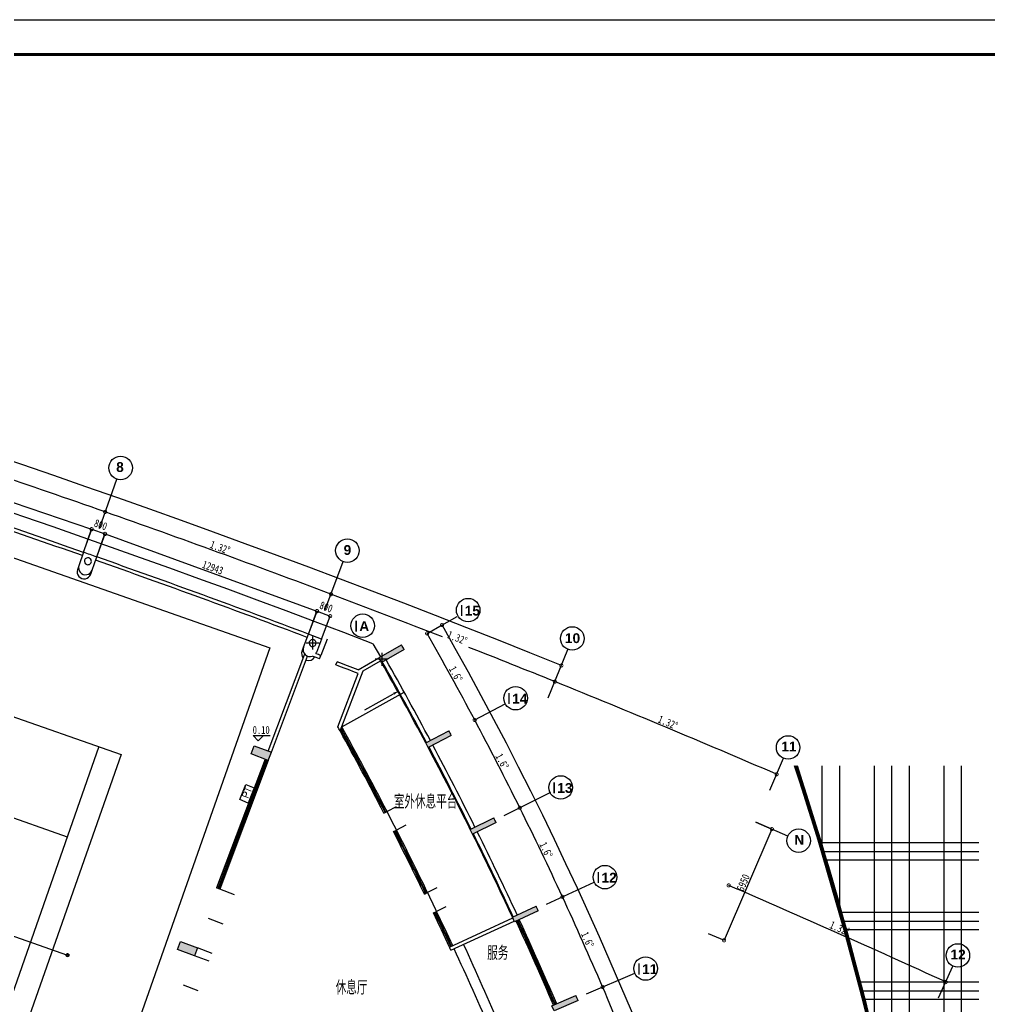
# Model space of a CAD drawing. Extents: x 23317406 to 24383751, y 42324270 to 43451021.
# Drawn here: x 24044219 to 24099911, y 43394379 to 43451021 of the extents above; entities that cross this region are included whole.
import ezdxf

# ---------------------------------------------------------------- set-up
doc = ezdxf.new("R2010")
doc.units = 0
doc.header["$MEASUREMENT"] = 0
doc.linetypes.add('DASHED', pattern=[0.75, 0.5, -0.25])
doc.layers.get('0').update_dxf_attribs({"linetype": 'CONTINUOUS'})
doc.layers.get('DEFPOINTS').update_dxf_attribs({"linetype": 'CONTINUOUS'})
for name, color, linetype in [('FRAME', 7, 'CONTINUOUS'), ('场地', 5, 'CONTINUOUS'), ('墙', 7, 'CONTINUOUS'), ('座位', 253, 'CONTINUOUS'), ('散水', 9, 'CONTINUOUS'), ('柱填充', 8, 'CONTINUOUS'), ('柱形', 7, 'CONTINUOUS'), ('标注', 7, 'CONTINUOUS'), ('栏杆', 146, 'CONTINUOUS'), ('汉字', 7, 'CONTINUOUS'), ('监控管线', 11, 'CONTINUOUS'), ('辅助件', 9, 'CONTINUOUS'), ('钢', 4, 'CONTINUOUS'), ('门禁管线', 6, 'CONTINUOUS'), ('门窗', 7, 'CONTINUOUS')]:
    doc.layers.add(name, color=color, linetype=linetype)
doc.styles.add('HZ', font='txt.shx', dxfattribs={"bigfont": 'hztxt.shx'})
doc.styles.add('KSHZ', font='ROMANS.shx', dxfattribs={"height": 800, "bigfont": 'dfhz.shx'})
doc.styles.add('Q1', font='SimSun.ttf', dxfattribs={"width": 0.8, "height": 450})
doc.styles.add('Q200', font='SimSun.ttf', dxfattribs={"width": 0.8, "height": 450})
doc.styles.add('T-SG-01$0$Arial', font='ARIALBD.TTF')
doc.dimstyles.new('Q2', dxfattribs={"dimscale": 150, "dimtxt": 2.5, "dimasz": 2.5, "dimexe": 0, "dimexo": 0, "dimgap": 0.5, "dimtad": 1, "dimdec": 4, "dimdsep": 46, "dimtxsty": 'Q200', "dimblk1": 'DOTSMALL', "dimblk2": 'DOTSMALL', "dimsah": 1, "dimcen": 2.5, "dimadec": 0, "dimazin": 0, "dimtfac": 1, "dimtdec": 3, "dimtmove": 2, "dimatfit": 3, "dimldrblk": 'DOTSMALL', "dimfxl": 1, "dimtolj": 1, "dimtzin": 10, "dimarcsym": 0})

# ---------------------------------------------------------------- blocks, each defined once
blk = doc.blocks.new('_DOTSMALL')
at = {"color": 0, "linetype": 'ByBlock', "const_width": 0.5}
blk.add_lwpolyline([(-0.0625, 0, 1), (0.0625, 0, 1)], format="xyb", close=True, dxfattribs=at)
blk = doc.blocks.new('*D87')
at = {"color": 0, "linetype": 'ByBlock'}
for p, q in [((24086507, 43404946), (24087425, 43404550)), ((24087425, 43404550), (24084675, 43398167)), ((24083756, 43398563), (24084675, 43398167))]:
    blk.add_line(p, q, dxfattribs=at)
at = {"layer": 'DEFPOINTS', "color": 0, "linetype": 'ByBlock'}
for p in [(24086507, 43404946), (24083756, 43398563), (24084675, 43398167)]:
    blk.add_point(p, dxfattribs=at)
at = {"color": 0, "linetype": 'ByBlock', "xscale": 375, "yscale": 375, "zscale": 375}
for p, rotation in [((24087425, 43404550), 66.6879804353303), ((24084675, 43398167), 246.6879804353303)]:
    blk.add_blockref('_DOTSMALL', p, dxfattribs=dict(at, rotation=rotation))
at = {"color": 0, "linetype": 'ByBlock', "insert": (24085775, 43401477), "char_height": 450, "attachment_point": 5, "rotation": 66.688, "style": 'Q200'}
blk.add_mtext('\\A1;6950', dxfattribs=at)
blk = doc.blocks.new('*D86')
at = {"color": 0, "linetype": 'ByBlock'}
blk.add_arc((23850579, 42857443), 599173, 66.68798, 68.00798, dxfattribs=at)
at = {"layer": 'DEFPOINTS', "color": 0, "linetype": 'ByBlock'}
for p in [(24075704, 43414872), (24074581, 43412090), (24083461, 43409505), (24088090, 43408619), (24087298, 43406782)]:
    blk.add_point(p, dxfattribs=at)
at = {"color": 0, "linetype": 'ByBlock', "xscale": 375, "yscale": 375, "zscale": 375}
for p, rotation in [((24074955, 43413017), 158.0079804352215), ((24087694, 43407701), 336.687980435426)]:
    blk.add_blockref('_DOTSMALL', p, dxfattribs=dict(at, rotation=rotation))
at = {"color": 0, "linetype": 'ByBlock', "insert": (24081456, 43410672), "char_height": 450, "attachment_point": 5, "rotation": 337.348, "style": 'Q200'}
blk.add_mtext('\\A1;1.32°', dxfattribs=at)
blk = doc.blocks.new('*D85')
at = {"color": 0, "linetype": 'ByBlock'}
for start, end in [(68.671998, 69.32798), (68.00798, 68.51632)]:
    blk.add_arc((23850579, 42857443), 599173, start, end, dxfattribs=at)
at = {"layer": 'DEFPOINTS', "color": 0, "linetype": 'ByBlock'}
for p in [(24062450, 43418974), (24061744, 43417103), (24066396, 43416398), (24075704, 43414872), (24074581, 43412090)]:
    blk.add_point(p, dxfattribs=at)
at = {"color": 0, "linetype": 'ByBlock', "xscale": 375, "yscale": 375, "zscale": 375}
for p, rotation in [((24062097, 43418038), 159.3279804354086), ((24074955, 43413017), 338.0079804354241)]:
    blk.add_blockref('_DOTSMALL', p, dxfattribs=dict(at, rotation=rotation))
at = {"color": 0, "linetype": 'ByBlock', "insert": (24069357, 43415532), "char_height": 450, "attachment_point": 5, "rotation": 338.5942, "style": 'Q200'}
blk.add_mtext('\\A1;1.32°', dxfattribs=at)
blk = doc.blocks.new('*D84')
at = {"color": 0, "linetype": 'ByBlock'}
blk.add_arc((23850579, 42857443), 599173, 69.32798, 70.64798, dxfattribs=at)
at = {"layer": 'DEFPOINTS', "color": 0, "linetype": 'ByBlock'}
for p in [(24049790, 43424649), (24048796, 43421819), (24057786, 43419646), (24062450, 43418974), (24061744, 43417103)]:
    blk.add_point(p, dxfattribs=at)
at = {"color": 0, "linetype": 'ByBlock', "xscale": 375, "yscale": 375, "zscale": 375}
for p, rotation in [((24049127, 43422762), 160.6479804353101), ((24062097, 43418038), 339.3279804356116)]:
    blk.add_blockref('_DOTSMALL', p, dxfattribs=dict(at, rotation=rotation))
at = {"color": 0, "linetype": 'ByBlock', "insert": (24055728, 43420720), "char_height": 450, "attachment_point": 5, "rotation": 339.988, "style": 'Q200'}
blk.add_mtext('\\A1;1.32°', dxfattribs=at)
blk = doc.blocks.new('*D82')
at = {"color": 0, "linetype": 'ByBlock'}
blk.add_arc((23850579, 42857443), 599173, 70.64798, 71.96798, dxfattribs=at)
at = {"layer": 'DEFPOINTS', "color": 0, "linetype": 'ByBlock'}
for p in [(24036361, 43428137), (24035742, 43426235), (24044780, 43424270), (24049790, 43424649), (24048796, 43421819)]:
    blk.add_point(p, dxfattribs=at)
at = {"color": 0, "linetype": 'ByBlock', "xscale": 375, "yscale": 375, "zscale": 375}
for p, rotation in [((24036052, 43427186), 161.9679804351879), ((24049127, 43422762), 340.6479804351894)]:
    blk.add_blockref('_DOTSMALL', p, dxfattribs=dict(at, rotation=rotation))
at = {"color": 0, "linetype": 'ByBlock', "insert": (24042698, 43425296), "char_height": 450, "attachment_point": 5, "rotation": 341.308, "style": 'Q200'}
blk.add_mtext('\\A1;1.32°', dxfattribs=at)
blk = doc.blocks.new('*D76')
at = {"color": 0, "linetype": 'ByBlock'}
blk.add_arc((23850579, 42857443), 600173, 68.00798, 79.88798, dxfattribs=at)
at = {"layer": 'DEFPOINTS', "color": 0, "linetype": 'ByBlock'}
for p in [(23956128, 43449277), (23955602, 43446323), (24036361, 43428137), (24075704, 43414872), (24074581, 43412090)]:
    blk.add_point(p, dxfattribs=at)
at = {"color": 0, "linetype": 'ByBlock', "xscale": 375, "yscale": 375, "zscale": 375}
for p, rotation in [((23955953, 43448292), 169.8879804353845), ((24075330, 43413944), 338.0079804355908)]:
    blk.add_blockref('_DOTSMALL', p, dxfattribs=dict(at, rotation=rotation))
at = {"color": 0, "linetype": 'ByBlock', "insert": (24016615, 43434503), "char_height": 450, "attachment_point": 5, "rotation": 343.948, "style": 'Q200'}
blk.add_mtext('\\A1;11.88°', dxfattribs=at)
blk = doc.blocks.new('*D63')
at = {"color": 0, "linetype": 'ByBlock'}
blk.add_arc((23891114, 43315516), 203000, 24.8, 26.4, dxfattribs=at)
at = {"layer": 'DEFPOINTS', "color": 0, "linetype": 'ByBlock'}
for p in [(24074735, 43406666), (24072048, 43405332), (24074593, 43402376), (24077221, 43401509), (24074486, 43400245)]:
    blk.add_point(p, dxfattribs=at)
at = {"color": 0, "linetype": 'ByBlock', "xscale": 375, "yscale": 375, "zscale": 375}
for p, rotation in [((24072944, 43405776), 116.400000000002), ((24075393, 43400664), 294.800000000104)]:
    blk.add_blockref('_DOTSMALL', p, dxfattribs=dict(at, rotation=rotation))
at = {"color": 0, "linetype": 'ByBlock', "insert": (24074457, 43403359), "char_height": 450, "attachment_point": 5, "rotation": 295.6, "style": 'Q200'}
blk.add_mtext('\\A1;1.6°', dxfattribs=at)
blk = doc.blocks.new('*D62')
at = {"color": 0, "linetype": 'ByBlock'}
blk.add_arc((23891114, 43315516), 203000, 23.2, 24.8, dxfattribs=at)
at = {"layer": 'DEFPOINTS', "color": 0, "linetype": 'ByBlock'}
for p in [(24077221, 43401509), (24074486, 43400245), (24076947, 43397219), (24079550, 43396279), (24076780, 43395092)]:
    blk.add_point(p, dxfattribs=at)
at = {"color": 0, "linetype": 'ByBlock', "xscale": 375, "yscale": 375, "zscale": 375}
for p, rotation in [((24075393, 43400664), 114.8000000003557), ((24077699, 43395486), 293.2000000003654)]:
    blk.add_blockref('_DOTSMALL', p, dxfattribs=dict(at, rotation=rotation))
at = {"color": 0, "linetype": 'ByBlock', "insert": (24076838, 43398205), "char_height": 450, "attachment_point": 5, "rotation": 294, "style": 'Q200'}
blk.add_mtext('\\A1;1.6°', dxfattribs=at)
blk = doc.blocks.new('*D61')
at = {"color": 0, "linetype": 'ByBlock'}
blk.add_arc((23891114, 43315516), 203000, 21.6, 23.2, dxfattribs=at)
at = {"layer": 'DEFPOINTS', "color": 0, "linetype": 'ByBlock'}
for p in [(24079550, 43396279), (24076780, 43395092), (24079155, 43391998), (24081731, 43390986), (24078929, 43389877)]:
    blk.add_point(p, dxfattribs=at)
at = {"color": 0, "linetype": 'ByBlock', "xscale": 375, "yscale": 375, "zscale": 375}
for p, rotation in [((24077699, 43395486), 113.1999999990125), ((24079859, 43390245), 291.5999999993674)]:
    blk.add_blockref('_DOTSMALL', p, dxfattribs=dict(at, rotation=rotation))
at = {"color": 0, "linetype": 'ByBlock', "insert": (24079075, 43392987), "char_height": 450, "attachment_point": 5, "rotation": 292.4, "style": 'Q200'}
blk.add_mtext('\\A1;1.6°', dxfattribs=at)
blk = doc.blocks.new('*D59')
at = {"color": 0, "linetype": 'ByBlock'}
blk.add_arc((23891114, 43315516), 203000, 26.4, 28, dxfattribs=at)
at = {"layer": 'DEFPOINTS', "color": 0, "linetype": 'ByBlock'}
for p in [(24072107, 43411751), (24069470, 43410349), (24072096, 43407465), (24074735, 43406666), (24072048, 43405332)]:
    blk.add_point(p, dxfattribs=at)
at = {"color": 0, "linetype": 'ByBlock', "xscale": 375, "yscale": 375, "zscale": 375}
for p, rotation in [((24070353, 43410818), 117.9999999999445), ((24072944, 43405776), 296.3999999997816)]:
    blk.add_blockref('_DOTSMALL', p, dxfattribs=dict(at, rotation=rotation))
at = {"color": 0, "linetype": 'ByBlock', "insert": (24071933, 43408444), "char_height": 450, "attachment_point": 5, "rotation": 297.2, "style": 'Q200'}
blk.add_mtext('\\A1;1.6°', dxfattribs=at)
blk = doc.blocks.new('*D58')
at = {"color": 0, "linetype": 'ByBlock'}
blk.add_arc((23891114, 43315516), 203000, 28, 29.6, dxfattribs=at)
at = {"layer": 'DEFPOINTS', "color": 0, "linetype": 'ByBlock'}
for p in [(24068491, 43416280), (24066752, 43415292), (24069458, 43412483), (24072107, 43411751), (24069470, 43410349)]:
    blk.add_point(p, dxfattribs=at)
at = {"color": 0, "linetype": 'ByBlock', "xscale": 375, "yscale": 375, "zscale": 375}
for p, rotation in [((24067622, 43415786), 119.5999999994265), ((24070353, 43410818), 297.9999999998647)]:
    blk.add_blockref('_DOTSMALL', p, dxfattribs=dict(at, rotation=rotation))
at = {"color": 0, "linetype": 'ByBlock', "insert": (24069268, 43413456), "char_height": 450, "attachment_point": 5, "rotation": 298.8, "style": 'Q200'}
blk.add_mtext('\\A1;1.6°', dxfattribs=at)
blk = doc.blocks.new('*D57')
at = {"color": 0, "linetype": 'ByBlock'}
for p, q in [((24067622, 43415786), (24068480, 43416273)), ((24093003, 43322213), (24094989, 43322279))]:
    blk.add_line(p, q, dxfattribs=at)
blk.add_arc((23891114, 43315516), 203987, 1.9, 29.6, dxfattribs=at)
at = {"layer": 'DEFPOINTS', "color": 0, "linetype": 'ByBlock'}
for p in [(24067622, 43415786), (24065013, 43414304), (24091262, 43354904), (24091005, 43322147), (24093003, 43322213)]:
    blk.add_point(p, dxfattribs=at)
at = {"color": 0, "linetype": 'ByBlock', "xscale": 375, "yscale": 375, "zscale": 375}
for p, rotation in [((24068480, 43416273), 119.5999999999897), ((24094989, 43322279), 271.8999999989299)]:
    blk.add_blockref('_DOTSMALL', p, dxfattribs=dict(at, rotation=rotation))
at = {"color": 0, "linetype": 'ByBlock', "insert": (24087731, 43370967), "char_height": 450, "attachment_point": 5, "rotation": 285.75, "style": 'Q200'}
blk.add_mtext('\\A1;27.7°', dxfattribs=at)
blk = doc.blocks.new('*D56')
at = {"color": 0, "linetype": 'ByBlock'}
blk.add_line((24084938, 43401304), (24084944, 43401318), dxfattribs=at)
blk.add_arc((23850579, 42857443), 592223, 65.36798, 66.68798, dxfattribs=at)
at = {"layer": 'DEFPOINTS', "color": 0, "linetype": 'ByBlock'}
for p in [(24084938, 43401304), (24084548, 43400400), (24093269, 43397655), (24097827, 43396684), (24096994, 43394866)]:
    blk.add_point(p, dxfattribs=at)
at = {"color": 0, "linetype": 'ByBlock', "xscale": 375, "yscale": 375, "zscale": 375}
for p, rotation in [((24084944, 43401318), 156.6879804352971), ((24097410, 43395775), 335.3679804355684)]:
    blk.add_blockref('_DOTSMALL', p, dxfattribs=dict(at, rotation=rotation))
at = {"color": 0, "linetype": 'ByBlock', "insert": (24091315, 43398857), "char_height": 450, "attachment_point": 5, "rotation": 336.028, "style": 'Q200'}
blk.add_mtext('\\A1;1.32°', dxfattribs=at)
blk = doc.blocks.new('M100')
at = {"layer": '门窗'}
blk.add_line((0, 1000), (0, 0), dxfattribs=at)
blk = doc.blocks.new('A$C3B131FE0')
at = {"layer": '门窗', "xscale": 0.8999999999999999, "yscale": 0.8999999999999999, "zscale": 0.8999999999999999, "rotation": 154.1173299468511}
blk.add_blockref('M100', (898, 810), dxfattribs=at)
blk = doc.blocks.new('*D30')
at = {"color": 0, "linetype": 'ByBlock'}
for p, q in [((24035627, 43424590), (24036078, 43425923)), ((24036078, 43425923), (24048340, 43421775)), ((24047889, 43420441), (24048340, 43421775))]:
    blk.add_line(p, q, dxfattribs=at)
at = {"layer": 'DEFPOINTS', "color": 0, "linetype": 'ByBlock'}
for p in [(24035627, 43424590), (24048340, 43421775), (24047889, 43420441)]:
    blk.add_point(p, dxfattribs=at)
at = {"color": 0, "linetype": 'ByBlock', "xscale": 375, "yscale": 375, "zscale": 375}
for p, rotation in [((24036078, 43425923), 161.3079594942913), ((24048340, 43421775), 341.3079594942913)]:
    blk.add_blockref('_DOTSMALL', p, dxfattribs=dict(at, rotation=rotation))
at = {"color": 0, "linetype": 'ByBlock', "insert": (24042305, 43424133), "char_height": 450, "attachment_point": 5, "rotation": 341.308, "style": 'Q200'}
blk.add_mtext('\\A1;12944', dxfattribs=at)
blk = doc.blocks.new('*D29')
at = {"color": 0, "linetype": 'ByBlock'}
for p, q in [((24047888, 43420442), (24048355, 43421769)), ((24048355, 43421769), (24049110, 43421503)), ((24048642, 43420177), (24049110, 43421503))]:
    blk.add_line(p, q, dxfattribs=at)
at = {"layer": 'DEFPOINTS', "color": 0, "linetype": 'ByBlock'}
for p in [(24049110, 43421503), (24047888, 43420442), (24048642, 43420177)]:
    blk.add_point(p, dxfattribs=at)
at = {"color": 0, "linetype": 'ByBlock', "xscale": 375, "yscale": 375, "zscale": 375}
for p, rotation in [((24048355, 43421769), 160.6072025966427), ((24049110, 43421503), 340.6072025966428)]:
    blk.add_blockref('_DOTSMALL', p, dxfattribs=dict(at, rotation=rotation))
at = {"color": 0, "linetype": 'ByBlock', "insert": (24048869, 43422025), "char_height": 450, "attachment_point": 5, "rotation": 340.6072, "style": 'Q200'}
blk.add_mtext('\\A1;800', dxfattribs=at)
blk = doc.blocks.new('*D28')
at = {"color": 0, "linetype": 'ByBlock'}
for p, q in [((24048643, 43420176), (24049125, 43421498)), ((24049125, 43421498), (24061287, 43417069)), ((24060805, 43415747), (24061287, 43417069))]:
    blk.add_line(p, q, dxfattribs=at)
at = {"layer": 'DEFPOINTS', "color": 0, "linetype": 'ByBlock'}
for p in [(24048643, 43420176), (24061287, 43417069), (24060805, 43415747)]:
    blk.add_point(p, dxfattribs=at)
at = {"color": 0, "linetype": 'ByBlock', "xscale": 375, "yscale": 375, "zscale": 375}
for p, rotation in [((24049125, 43421498), 159.9904797455151), ((24061287, 43417069), 339.9904797455151)]:
    blk.add_blockref('_DOTSMALL', p, dxfattribs=dict(at, rotation=rotation))
at = {"color": 0, "linetype": 'ByBlock', "insert": (24055308, 43419566), "char_height": 450, "attachment_point": 5, "rotation": 339.9905, "style": 'Q200'}
blk.add_mtext('\\A1;12943', dxfattribs=at)
blk = doc.blocks.new('*D27')
at = {"color": 0, "linetype": 'ByBlock'}
for p, q in [((24060805, 43415747), (24061303, 43417063)), ((24061303, 43417063), (24062051, 43416780)), ((24061554, 43415464), (24062051, 43416780))]:
    blk.add_line(p, q, dxfattribs=at)
at = {"layer": 'DEFPOINTS', "color": 0, "linetype": 'ByBlock'}
for p in [(24062051, 43416780), (24060805, 43415747), (24061554, 43415464)]:
    blk.add_point(p, dxfattribs=at)
at = {"color": 0, "linetype": 'ByBlock', "xscale": 375, "yscale": 375, "zscale": 375}
for p, rotation in [((24061303, 43417063), 159.2811284103281), ((24062051, 43416780), 339.2811284103281)]:
    blk.add_blockref('_DOTSMALL', p, dxfattribs=dict(at, rotation=rotation))
at = {"color": 0, "linetype": 'ByBlock', "insert": (24061823, 43417307), "char_height": 450, "attachment_point": 5, "rotation": 339.2811, "style": 'Q200'}
blk.add_mtext('\\A1;800', dxfattribs=at)
blk = doc.blocks.new('A$C62181696')
at = {"layer": '监控管线'}
blk.add_lwpolyline([(0, 519), (936, 519), (936, 3), (0, 3)], close=True, dxfattribs=at)
at = {"layer": '门禁管线', "color": 6, "style": 'HZ'}
blk.add_text('PT', height=400, rotation=359.4412, dxfattribs=at).set_placement((206, 91, -121))
blk = doc.blocks.new('A$C28D63360')
at = {"layer": '监控管线'}
blk.add_blockref('A$C62181696', (0, 0), dxfattribs=at)

msp = doc.modelspace()

# ---------------------------------------------------------------- hatches: boundary and pattern name
at = {"layer": '柱填充'}
h = msp.add_hatch(color=256, dxfattribs=at)
edge = h.paths.add_edge_path()
edge.add_arc((23891114.4996, 43315515.50223), 201400.00033, 29.5573268466, 29.6426730999)
edge.add_line((24066156.63889, 43415125.79089), (24064852.44505, 43414384.90568))
edge.add_line((24064852.44505, 43414384.90568), (24065000.62761, 43414124.0572))
edge.add_line((24065000.62761, 43414124.0572), (24066304.82145, 43414864.94241))
h = msp.add_hatch(color=256, dxfattribs=at)
edge = h.paths.add_edge_path()
edge.add_arc((23891114.4996, 43315515.50223), 201400.00033, 27.9573268491, 28.0426731024)
edge.add_line((24068869.67508, 43410199.49097), (24067545.303, 43409495.30985))
edge.add_line((24067545.303, 43409495.30985), (24067686.14447, 43409230.42557))
edge.add_line((24067686.14447, 43409230.42557), (24069010.51655, 43409934.60669))
for points in [[(24057690.5836, 43409333.61428), (24058673.0407, 43408962.9855), (24058496.53178, 43408495.1772), (24057514.10072, 43408865.79617)], [(24053454.38063, 43398106.18417), (24054436.75699, 43397735.58584), (24054260.27411, 43397267.76772), (24053277.89775, 43397638.36605)]]:
    msp.add_hatch(color=256, dxfattribs=at).paths.add_polyline_path(points)
h = msp.add_hatch(color=256, dxfattribs=at)
edge = h.paths.add_edge_path()
edge.add_arc((23891114.4996, 43315515.50223), 201400.00033, 26.3573268517, 26.442673105)
edge.add_line((24071444.10313, 43405199.35933), (24070100.58552, 43404532.43139))
edge.add_line((24070100.58552, 43404532.43139), (24070233.97607, 43404263.71786))
edge.add_line((24070233.97607, 43404263.71786), (24071577.49369, 43404930.6458))
h = msp.add_hatch(color=256, dxfattribs=at)
edge = h.paths.add_edge_path()
edge.add_arc((23891114.4996, 43315515.50223), 201400.00033, 24.7573268543, 24.8426731076)
edge.add_line((24073877.91559, 43400129.29491), (24072516.30007, 43399500.14021))
edge.add_line((24072516.30007, 43399500.14021), (24072642.1357, 43399227.80697))
edge.add_line((24072642.1357, 43399227.80697), (24074003.75121, 43399856.96166))
h = msp.add_hatch(color=256, dxfattribs=at)
edge = h.paths.add_edge_path()
edge.add_arc((23891114.4996, 43315515.50223), 201400.00033, 23.1573268569, 23.2426731102)
edge.add_line((24076169.21463, 43394993.2512), (24074790.56296, 43394402.36034))
edge.add_line((24074790.56296, 43394402.36034), (24074908.74553, 43394126.61973))
edge.add_line((24074908.74553, 43394126.61973), (24076287.3972, 43394717.51059))

# ---------------------------------------------------------------- linework, layer by layer
for p, q in [((24048795.74511, 43421818.78661), (24049789.85855, 43424649.28806)), ((24061744.44199, 43417103.23341), (24062803.34216, 43419909.67551)), ((24067621.97061, 43415785.70122), (24069349.32386, 43416766.97444)), ((24061038.25228, 43415606.59282), (24061038.25228, 43414856.59282)), ((24061413.25228, 43415231.59282), (24060663.25228, 43415231.59282)), ((24065013.48583, 43414678.87562), (24065013.48583, 43413928.87562)), ((24074580.75686, 43412089.83003), (24075704.1892, 43414871.5381)), ((24065388.48583, 43414303.87562), (24064638.48583, 43414303.87562)), ((24070352.86128, 43410818.22955), (24072106.9398, 43411750.88965)), ((24087298.33814, 43406782.45962), (24088089.81448, 43408619.18639)), ((24072048.27549, 43405331.8085), (24074735.41077, 43406665.71404)), ((24088343.58858, 43404154.25652), (24086506.86181, 43404945.73286)), ((24074485.55059, 43400244.82296), (24077221.03198, 43401508.79282)), ((24096993.59982, 43394865.95837), (24097827.17752, 43396683.96503)), ((24076779.83845, 43395091.76804), (24079549.54544, 43396278.86597))]:
    msp.add_line(p, q)
at = {"color": 0, "linetype": 'ByBlock'}
msp.add_line((24064038.99489, 43411401.64188), (24065696.53281, 43412320.74193), dxfattribs=at)
at = {"color": 2}
for centre in [(24050013.53407, 43425286.15089), (24063041.6293, 43420541.21668), (24069977.69097, 43417123.93664), (24063919.37124, 43416229.8656), (24075956.96148, 43415497.42241), (24072702.92943, 43412067.78295), (24088356.93774, 43409239.08167), (24075293.78008, 43406942.89097), (24088963.48386, 43403887.13326), (24077833.78178, 43401791.92297), (24098108.50999, 43397297.54228), (24080169.96179, 43396544.77676)]:
    msp.add_circle(centre, 675, dxfattribs=at)
at = {"color": 0, "linetype": 'ByBlock'}
msp.add_solid([(24065666.22435, 43412375.4013), (24065726.84128, 43412266.08256), (24066024.48904, 43412502.59272)], dxfattribs=at)
at = {"layer": 'DEFPOINTS', "color": 0, "linetype": 'ByBlock'}
msp.add_point((24066024.48904, 43412502.59272), dxfattribs=at)
at = {"layer": 'FRAME'}
msp.add_lwpolyline([(23899660.94955, 43282820.72709), (23899660.94955, 43451020.72709), (24137460.94955, 43451020.72709), (24137460.94955, 43282820.72709)], close=True, dxfattribs=at)
at = {"layer": 'FRAME', "const_width": 180}
msp.add_lwpolyline([(23904660.94955, 43284820.72709), (23904660.94955, 43449020.72709), (24135460.94955, 43449020.72709), (24135460.94955, 43284820.72709)], close=True, dxfattribs=at)
at = {"layer": '场地'}
for p, q in [((24036876.65846, 43422587.01651), (24058577.1696, 43414965.48017)), ((24058577.1696, 43414965.48017), (24044990.95265, 43376281.96031)), ((24039697.28733, 43412465.47956), (24050047.48765, 43408830.33809)), ((24048754.89198, 43409284.31656), (24040878.19986, 43386857.31005)), ((24050047.48765, 43408830.33809), (24042170.79552, 43386403.33158)), ((24039172.31226, 43406836.40093), (24046937.32125, 43404109.21641)), ((24034900.35583, 43401553.52404), (24046967.72702, 43397315.28709))]:
    msp.add_line(p, q, dxfattribs=at)
at = {"layer": '墙'}
for p, q in [((24061553.70609, 43415464.63224), (24060805.21285, 43415747.04662)), ((24058485.91345, 43409033.57866), (24060587.96434, 43414604.72151)), ((24058673.0407, 43408962.9855), (24060755.79049, 43414482.97395)), ((24061445.51464, 43414329.78537), (24061516.33802, 43414516.8256)), ((24062380.27719, 43413974.93713), (24062451.38309, 43414161.87015)), ((24063652.53166, 43413703.26), (24064852.44505, 43414384.90568)), ((24063942.60822, 43413638.02783), (24064951.22799, 43414211.0036)), ((24062493.1484, 43410416.33921), (24063668.89816, 43413482.81244)), ((24062619.6304, 43410187.56904), (24063942.60822, 43413638.02783)), ((24068906.13959, 43397776.9323), (24072537.24997, 43399454.74084)), ((24068990.03001, 43397595.3768), (24072621.14039, 43399273.18535))]:
    msp.add_line(p, q, dxfattribs=at)
for points in [[(24047887.88447, 43420442.28957), (24047614.04421, 43419662.5946)], [(24048377.52925, 43419422.22517), (24048642.68486, 43420177.19266)], [(24060522.89002, 43414998.79478), (24060805.36637, 43415747.45392)], [(24061553.85981, 43415465.04008), (24061262.13149, 43414691.86008)]]:
    msp.add_lwpolyline(points, dxfattribs=at)
for centre, radius, start, end in [((23850578.58196, 42857442.58139), 596372.67138, 70.68636810633, 71.92955091874), ((23850578.58196, 42857442.58139), 596572.67138, 70.68635520037, 71.92956378814), ((23850578.58196, 42857442.58139), 596572.67138, 70.60952197042, 70.68635523692), ((23850578.58196, 42857442.58139), 596572.67138, 69.36639706003, 70.6095219705), ((24047999.36553, 43419555.2285), 400, 160.647980435, 340.647980435), ((23850578.58196, 42857442.58139), 596372.67138, 69.3664099521, 70.60950907296), ((24060898.01396, 43414857.44516), 400, 159.328022281, 290.7250627), ((23850543.01332, 42857349.12085), 595573.10694, 69.26066917373, 69.30242259471), ((24060898.01396, 43414857.44516), 400, 324.83190044, 339.328022281), ((23850543.01332, 42857349.12085), 595773.10694, 69.26066917373, 69.28952946031), ((23850543.01332, 42857349.12085), 595573.10694, 69.03177926373, 69.16448091121), ((23850543.01332, 42857349.12085), 595773.10694, 69.04083562433, 69.16448414072), ((23891114.49993, 43315515.50231), 200200, 28.0429503635, 29.5570496365), ((23891114.49993, 43315515.50231), 195900, 28.8990137546, 28.9754686007), ((23891114.49993, 43315515.50231), 200200, 26.4429503635, 27.9570496365), ((23891114.49993, 43315515.50231), 200200, 24.8429503635, 26.3570496365), ((23891114.49993, 43315515.50231), 195900, 24.7707525359, 24.829247464)]:
    msp.add_arc(centre, radius, start, end, dxfattribs=at)
at = {"layer": '座位'}
for p, q in [((24090320.00002, 43403615.03), (24090320.00002, 43408183.16071)), ((24094320.00002, 43388353.61773), (24094320.00002, 43408183.16071)), ((24098320.00002, 43363851.50372), (24098320.00002, 43408183.16071)), ((24090424.38765, 43403268.01505), (24099320.00002, 43403268.01505)), ((24091581.85655, 43399268.01505), (24099320.00002, 43399268.01505)), ((24092656.00906, 43395268.01505), (24099320.00002, 43395268.01505))]:
    msp.add_line(p, q, dxfattribs=at)
at = {"layer": '座位', "color": 251}
for p, q in [((24091320.00002, 43400198.81972), (24091320.00002, 43408183.16071)), ((24093320.00002, 43392627.76099), (24093320.00002, 43408183.16071)), ((24095320.00002, 43383624.13446), (24095320.00002, 43408183.16071)), ((24097320.00002, 43371940.87949), (24097320.00002, 43408183.16071)), ((24099320.00002, 43403768.01505), (24090273.77691, 43403768.01505)), ((24099320.00002, 43402768.01505), (24090573.67466, 43402768.01505)), ((24099320.00002, 43399768.01505), (24091441.75702, 43399768.01505)), ((24099320.00002, 43398768.01505), (24091720.65444, 43398768.01505)), ((24099320.00002, 43395768.01505), (24092526.25127, 43395768.01505)), ((24099320.00002, 43394768.01505), (24092784.48525, 43394768.01505))]:
    msp.add_line(p, q, dxfattribs=at)
at = {"layer": '散水'}
for p, q in [((24061553.70609, 43415464.63224), (24061836.57484, 43416212.81051)), ((24064506.69014, 43415195.99738), (24064939.39455, 43414434.29986))]:
    msp.add_line(p, q, dxfattribs=at)
msp.add_arc((23850578.58196, 42857442.58139), 597372.67138, 69.0155238545, 79.92634562127, dxfattribs=at)
at = {"layer": '柱形'}
for p, q in [((24064852.44505, 43414384.90568), (24066156.63889, 43415125.79089)), ((24066304.82145, 43414864.94241), (24065000.62761, 43414124.0572)), ((24065000.62761, 43414124.0572), (24064852.44505, 43414384.90568)), ((24067545.303, 43409495.30985), (24068869.67508, 43410199.49097)), ((24069010.51655, 43409934.60669), (24067686.14447, 43409230.42557)), ((24067686.14447, 43409230.42557), (24067545.303, 43409495.30985)), ((24057514.10072, 43408865.79617), (24057690.5836, 43409333.61428)), ((24058496.53178, 43408495.1772), (24057514.10072, 43408865.79617)), ((24057690.5836, 43409333.61428), (24058673.0407, 43408962.9855)), ((24058496.53178, 43408495.1772), (24058673.0407, 43408962.9855)), ((24070100.58552, 43404532.43139), (24071444.10313, 43405199.35933)), ((24071577.49369, 43404930.6458), (24070233.97607, 43404263.71786)), ((24070233.97607, 43404263.71786), (24070100.58552, 43404532.43139)), ((24072516.30007, 43399500.14021), (24073877.91559, 43400129.29491)), ((24074003.75121, 43399856.96166), (24072642.1357, 43399227.80697)), ((24072642.1357, 43399227.80697), (24072516.30007, 43399500.14021)), ((24053277.89775, 43397638.36605), (24053454.38063, 43398106.18417)), ((24053454.38063, 43398106.18417), (24054436.75699, 43397735.58584)), ((24054260.27411, 43397267.76772), (24053277.89775, 43397638.36605)), ((24054436.75699, 43397735.58584), (24054260.27411, 43397267.76772)), ((24074790.56296, 43394402.36034), (24076169.21463, 43394993.2512)), ((24076287.3972, 43394717.51059), (24074908.74553, 43394126.61973)), ((24074908.74553, 43394126.61973), (24074790.56296, 43394402.36034))]:
    msp.add_line(p, q, dxfattribs=at)
at = {"layer": '柱形', "linetype": 'DASHED'}
for radius in [80, 50]:
    msp.add_circle((24046967.72702, 43397315.28709), radius, dxfattribs=at)
at = {"layer": '柱形'}
for centre, radius, start, end in [((24048133.55824, 43419932.05221), 200, 70.648022338, 250.648022337), ((24048133.55824, 43419932.05221), 200, 70.648022338, 250.648022337), ((24048133.55824, 43419932.05221), 200, 250.648022337, 70.648022338), ((24048133.55824, 43419932.05221), 200, 250.648022337, 70.648022338), ((24061038.25228, 43415231.59282), 200, 69.327980435, 249.327980435), ((24061038.25228, 43415231.59282), 200, 69.327980435, 249.327980435), ((24061038.25228, 43415231.59282), 200, 249.327980435, 69.327980435), ((24061038.25228, 43415231.59282), 200, 249.327980435, 69.327980435), ((23891114.4996, 43315515.50223), 201400.00033, 29.5573268466, 29.6426730999), ((23891114.4996, 43315515.50223), 201400.00033, 27.9573268491, 28.0426731024), ((23891114.4996, 43315515.50223), 201400.00033, 26.3573268517, 26.442673105), ((23891114.4996, 43315515.50223), 201400.00033, 24.7573268543, 24.8426731076), ((23891114.4996, 43315515.50223), 201400.00033, 23.1573268569, 23.2426731102)]:
    msp.add_arc(centre, radius, start, end, dxfattribs=at)
at = {"layer": '栏杆'}
for centre, radius, start, end in [((23891114.49993, 43315515.50231), 199900, 28.0429933232, 29.5570066647), ((23891114.49993, 43315515.50231), 199950, 28.0429933232, 29.5570066647), ((23891114.49993, 43315515.50231), 199900, 26.4429933232, 27.9570066768), ((23891114.49993, 43315515.50231), 199950, 26.4429933232, 27.9570066768), ((23884578.56024, 43341535.5124), 214803.24927, 2.7990348013, 18.0756834329), ((23884578.56024, 43341535.5124), 214853.24927, 2.7914963667, 18.0713316242), ((23891114.49993, 43315515.50231), 199950, 24.8429933232, 26.3570066768), ((23891114.49993, 43315515.50231), 199900, 24.8429933232, 26.3570066768)]:
    msp.add_arc(centre, radius, start, end, dxfattribs=at)
at = {"layer": '汉字', "color": 0}
for p, q in [((24057621.41637, 43409925.28753), (24058610.17622, 43409925.28753)), ((24057621.41637, 43409925.28753), (24057921.41637, 43409625.28753)), ((24058221.41637, 43409925.28753), (24057921.41637, 43409625.28753))]:
    msp.add_line(p, q, dxfattribs=at)
at = {"layer": '辅助件'}
for radius, start, end in [(214753.24927, 2.8065756731, 18.0800373761), (214903.24927, 2.7839601771, 18.0669819482)]:
    msp.add_arc((23884578.56024, 43341535.5124), radius, start, end, dxfattribs=at)
at = {"layer": '钢'}
for p, q in [((24047614.04422, 43419662.59461), (24047533.76075, 43419434.00655)), ((24048294.71589, 43419186.43382), (24048377.52925, 43419422.22517)), ((24060434.66704, 43414764.97365), (24060522.89002, 43414998.79478))]:
    msp.add_line(p, q, dxfattribs=at)
for centre, start, end in [((24047916.93393, 43419319.20971), 160.647980435, 340.647980435), ((24060809.35237, 43414623.69538), 159.328022281, 219.255810619), ((24060809.35237, 43414623.69538), 249.265502271, 332.12815963)]:
    msp.add_arc(centre, 400, start, end, dxfattribs=at)
at = {"layer": '门窗'}
for p, q in [((24062713.23462, 43410431.69824), (24066300.96952, 43412416.1776)), ((24058309.36651, 43408565.76976), (24055520.51998, 43401174.38363)), ((24058379.53776, 43408539.29342), (24055590.68723, 43401147.89671)), ((24058426.31859, 43408521.64253), (24055637.4635, 43401130.23374)), ((24058496.48983, 43408495.16619), (24055707.62506, 43401103.73173)), ((24065138.99973, 43405472.62248), (24065316.66639, 43405564.46231)), ((24065686.49342, 43404405.48535), (24065864.71904, 43404496.23572)), ((24067464.10358, 43400824.51291), (24067644.14402, 43400911.60735)), ((24067983.09602, 43399743.22764), (24068163.66631, 43399829.21817))]:
    msp.add_line(p, q, dxfattribs=at)
for centre, radius, start, end in [((23891114.49993, 43315515.50231), 195900, 27.3354443826, 28.8990137546), ((23891114.49993, 43315515.50231), 195975, 27.3354443826, 28.9174907911), ((23891114.49993, 43315515.50231), 196025, 27.3354443826, 28.9297981754), ((23891114.49993, 43315515.50231), 196100, 27.3354443826, 28.9482433168), ((23891114.49999, 43315515.50218), 196100, 26.9846533881, 27.3354442174), ((23891114.49993, 43315515.50231), 195900, 25.8153466521, 26.9846533479), ((23891114.49993, 43315515.50231), 195975, 25.8153466521, 26.9846533479), ((23891114.49993, 43315515.50231), 196025, 25.8153466521, 26.9846533479), ((23891114.49993, 43315515.50231), 196100, 25.8153466521, 26.9846533479), ((23850344.64511, 42857530.83331), 581072.67138, 69.3033299965, 69.32305069049), ((23891114.49987, 43315515.50242), 196100, 25.4645557871, 25.8153466164), ((23891114.49993, 43315515.50231), 195900, 24.829247464, 25.4645556174), ((23891114.49993, 43315515.50231), 195975, 24.829247464, 25.4645556174), ((23891114.49993, 43315515.50231), 196025, 24.8292176348, 25.4645556174), ((23891114.49993, 43315515.50231), 196100, 24.8292176348, 25.4645556174), ((23891114.49993, 43315515.50231), 200000, 23.2429933232, 24.7570066768), ((23891114.49993, 43315515.50231), 200075, 23.2429933232, 24.7570066768), ((23891114.49993, 43315515.50231), 200125, 23.2429503635, 24.7570496365), ((23891114.49993, 43315515.50231), 200200, 23.2429503635, 24.7570496365), ((23891114.49993, 43315515.50231), 196100, 23.2292176348, 24.7707823651), ((23891114.49993, 43315515.50231), 196700, 23.2292176348, 24.7707823651)]:
    msp.add_arc(centre, radius, start, end, dxfattribs=at)

# ---------------------------------------------------------------- block references
at = {"linetype": 'ByBlock', "xscale": -375, "yscale": 375, "zscale": 375}
msp.add_blockref('_DOTSMALL', (24046967.72702, 43397315.28709), dxfattribs=at)
at = {"layer": '监控管线', "rotation": 68.16787739185435}
msp.add_blockref('A$C28D63360', (24057338.3678, 43406048.74795), dxfattribs=at)
at = {"layer": '门窗'}
for name, p, rotation in [('M100', (24061516.65202, 43414516.70671), 339.1740721269909), ('A$C3B131FE0', (24056596.22964, 43400282.9632), 95.2106594581344), ('A$C3B131FE0', (24055960.09232, 43398599.19235), 95.2106594581344), ('A$C3B131FE0', (24055163.77591, 43396464.45459), 96.3071266943407), ('A$C3B131FE0', (24054513.51222, 43394763.33615), 95.22624848677565)]:
    msp.add_blockref(name, p, dxfattribs=dict(at, rotation=rotation))
at = {"layer": '门窗', "yscale": 0.6, "zscale": 0.6}
for p, xscale, rotation in [((24065316.66639, 43405564.46231), 0.6, 297.160049008213), ((24065864.71904, 43404496.23572), -0.6, 297.160048802759), ((24067644.14402, 43400911.60735), 0.6, 295.6399512017531), ((24068163.66631, 43399829.21817), -0.6, 295.6399509962991)]:
    msp.add_blockref('M100', p, dxfattribs=dict(at, xscale=xscale, rotation=rotation))
at = {"layer": '门窗', "xscale": -1}
for p, rotation in [((24056280.7476, 43399449.03721), 43.44531935097424), ((24055645.67931, 43397742.18775), 42.36444114340924), ((24054833.93624, 43395613.26823), 43.4609083796155)]:
    msp.add_blockref('A$C3B131FE0', p, dxfattribs=dict(at, rotation=rotation))

# ---------------------------------------------------------------- texts
at = {"color": 3, "style": 'T-SG-01$0$Arial'}
for s, height, p in [('8', 562.5, (24049758.74556, 43425057.61137)), ('9', 562.5, (24062824.34079, 43420294.67716)), ('Ⅰ', 637.5, (24069167.48241, 43416781.36753)), ('15', 562.5, (24069781.6701, 43416812.8674)), ('Ⅰ', 637.5, (24063109.16268, 43415887.29648)), ('A', 562.5, (24063723.35037, 43415918.79635)), ('10', 562.5, (24075536.42297, 43415232.13289)), ('Ⅰ', 637.5, (24071892.72087, 43411725.21384)), ('14', 562.5, (24072506.90856, 43411756.71371)), ('11', 562.5, (24087964.89923, 43409010.54215)), ('Ⅰ', 637.5, (24074483.57152, 43406600.32186)), ('13', 562.5, (24075097.75921, 43406631.82173)), ('N', 562.5, (24088708.69535, 43403658.59374)), ('Ⅰ', 637.5, (24077023.57322, 43401449.35386)), ('12', 562.5, (24077637.76091, 43401480.85373)), ('12', 562.5, (24097681.97148, 43397069.00276)), ('Ⅰ', 637.5, (24079361.65646, 43396202.20765)), ('11', 562.5, (24079975.84415, 43396233.70752))]:
    msp.add_text(s, height=height, dxfattribs=at).set_placement(p)
at = {"layer": '汉字', "color": 0, "style": 'Q1', "width": 0.8}
msp.add_text('0.10', height=450, dxfattribs=at).set_placement((24057598.98631, 43410020.09543))
at = {"layer": '汉字', "style": 'KSHZ', "width": 0.8}
for s, p in [('室外休息平台', (24065708.95441, 43405725.68546)), ('服务', (24071072.18901, 43397037.82837)), ('休息厅', (24062367.00022, 43395049.45015))]:
    msp.add_text(s, height=800, dxfattribs=at).set_placement(p)

# ---------------------------------------------------------------- dimensions: what is measured, and where the dimension line sits
at = {"layer": '标注'}
for base, line1, line2, picture, middle in [((24036361.09672, 43428136.97656), ((23955601.70329, 43446323.45964), (23956128.42305, 43449276.85875)), ((24074580.75686, 43412089.83003), (24075704.1892, 43414871.5381)), '*D76', (24016615.27058, 43434503.45089)), ((24044779.96068, 43424270.34591), ((24035741.99984, 43426235.20921), (24036361.09672, 43428136.97656)), ((24048795.74511, 43421818.78661), (24049789.85855, 43424649.28806)), '*D82', (24042698.21637, 43425296.02182)), ((24057786.04435, 43419646.24347), ((24061744.28823, 43417102.82589), (24062450.32419, 43418974.05897)), ((24048795.74511, 43421818.78661), (24049789.85855, 43424649.28806)), '*D84', (24055728.48026, 43420719.6029)), ((24091262.18921, 43354903.85478), ((24065013.48583, 43414303.87562), (24067621.97061, 43415785.70122)), ((24091004.54311, 43322146.53798), (24093003.44355, 43322212.84834)), '*D57', (24087731.22401, 43370967.15347)), ((24069457.99087, 43412482.50308), ((24069469.91368, 43410348.75799), (24072106.9398, 43411750.88965)), ((24066752.47569, 43415291.75936), (24068491.46554, 43416279.64309)), '*D58', (24069267.64798, 43413456.02425)), ((24083461.44612, 43409505.49602), ((24087298.33814, 43406782.45962), (24088089.81448, 43408619.18639)), ((24074580.75686, 43412089.83003), (24075704.1892, 43414871.5381)), '*D86', (24081455.50517, 43410672.48845)), ((24072095.93498, 43407465.05458), ((24069469.91368, 43410348.75799), (24072106.9398, 43411750.88965)), ((24072048.27549, 43405331.8085), (24074735.41077, 43406665.71404)), '*D59', (24071932.84862, 43408443.51088)), ((24074592.75522, 43402375.90659), ((24074485.55059, 43400244.82296), (24077221.03198, 43401508.79282)), ((24072048.27549, 43405331.8085), (24074735.41077, 43406665.71404)), '*D63', (24074457.05254, 43403358.53504)), ((24076946.50464, 43397219.02747), ((24074485.55059, 43400244.82296), (24077221.03198, 43401508.79282)), ((24076779.83845, 43395091.76804), (24079549.54544, 43396278.86597)), '*D62', (24076838.29146, 43398205.06184)), ((24093269.05511, 43397654.60156), ((24084937.51264, 43401303.84807), (24084547.95789, 43400399.83411)), ((24096993.59982, 43394865.95837), (24097827.17752, 43396683.96503)), '*D56', (24091314.89305, 43398856.60469)), ((24079155.34785, 43391998.43839), ((24078929.35007, 43389876.66195), (24081731.12291, 43390985.96229)), ((24076779.83845, 43395091.76804), (24079549.54544, 43396278.86597)), '*D61', (24079074.70856, 43392987.10982))]:
    dim = msp.add_angular_dim_2l(base=base, line1=line1, line2=line2, dimstyle='Q2', override={"dimadec": 4, "dimazin": 2}, dxfattribs=at)
    dim.commit()
    dim.dimension.update_dxf_attribs({"geometry": picture, "text_midpoint": middle})
for p1, p2, distance, picture, middle in [((24035627.03443, 43424589.8484), (24047888.51806, 43420441.46359), 1407.31277, '*D30', (24042304.93824, 43424132.91622)), ((24047887.88447, 43420442.28957), (24048642.49619, 43420176.65546), 1406.63877, '*D29', (24048869.22182, 43422025.40137)), ((24048643.31789, 43420176.36624), (24060805.36637, 43415747.45392), 1406.80015, '*D28', (24055308.36865, 43419565.68056)), ((24060805.36637, 43415747.45392), (24061553.62867, 43415464.42748), 1406.69233, '*D27', (24061823.09672, 43417307.48142))]:
    dim = msp.add_aligned_dim(p1=p1, p2=p2, distance=distance, dimstyle='Q2', override={"dimdec": 0}, dxfattribs=at)
    dim.commit()
    dim.dimension.update_dxf_attribs({"geometry": picture, "text_midpoint": middle})
dim = msp.add_angular_dim_2l(base=(24066396.09404, 43416397.58102), line1=((24061744.28823, 43417102.82589), (24062450.32419, 43418974.05897)), line2=((24074580.75686, 43412089.83003), (24075704.1892, 43414871.5381)), dimstyle='Q2', override={"dimadec": 4, "dimazin": 2}, dxfattribs=at)
dim.commit()
dim.dimension.update_dxf_attribs({"geometry": '*D85', "text_midpoint": (24069357.11128, 43415532.10896), "dimtype": 130})
dim = msp.add_aligned_dim(p1=(24086506.86181, 43404945.73286), p2=(24083756.48155, 43398563.10734), distance=1000, dimstyle='Q2', dxfattribs=at)
dim.commit()
dim.dimension.update_dxf_attribs({"geometry": '*D87', "text_midpoint": (24085774.52605, 43401477.40338)})

doc.saveas('drawing.dxf')
